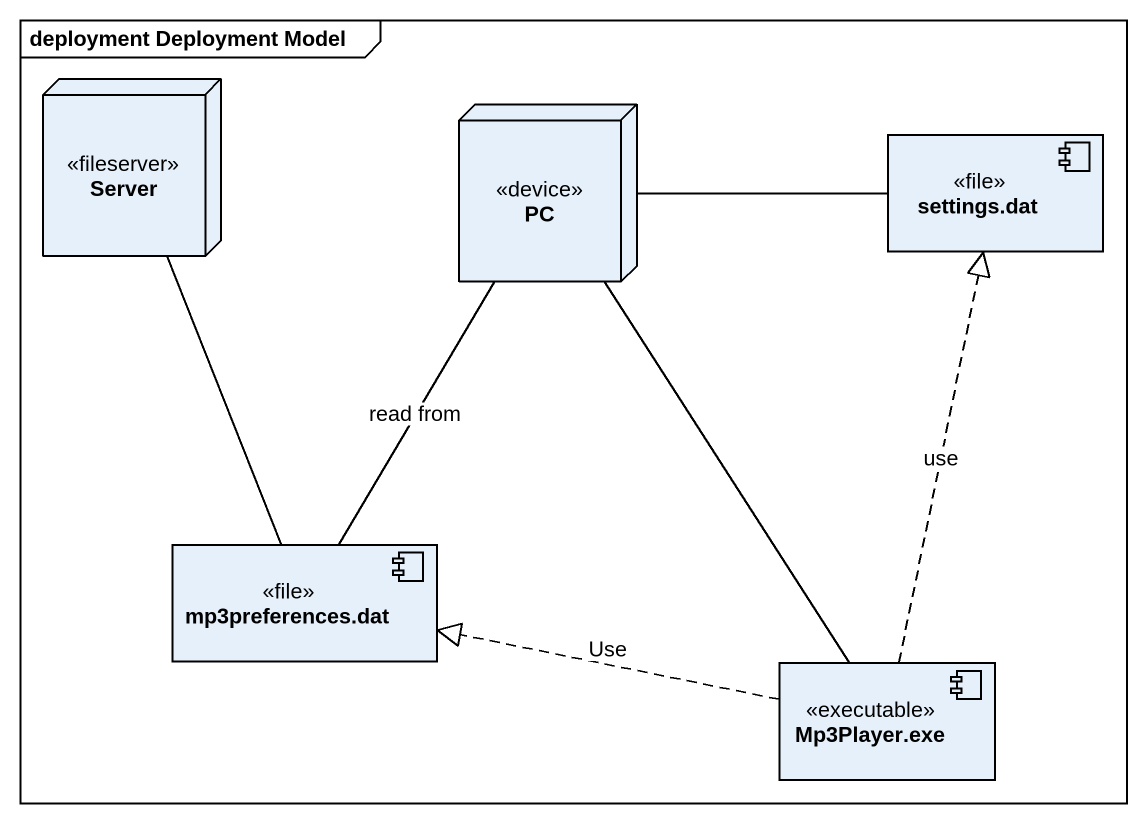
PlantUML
@startuml
mainframe deployment Deployment Model
node Server <<fileserver>>
node PC <<device>>
component "settings.dat" as settings_dat <<file>>
component "mp3preferences.dat" as mp3preferences_dat <<file>>
component "Mp3Player.exe" as Mp3Player_exe <<executable>>
PC -right- settings_dat
PC -- mp3preferences_dat : read from
mp3preferences_dat -up- Server
Mp3Player_exe -up- PC
Mp3Player_exe .up.|> settings_dat : use
Mp3Player_exe .left.|> mp3preferences_dat : Use
@enduml
